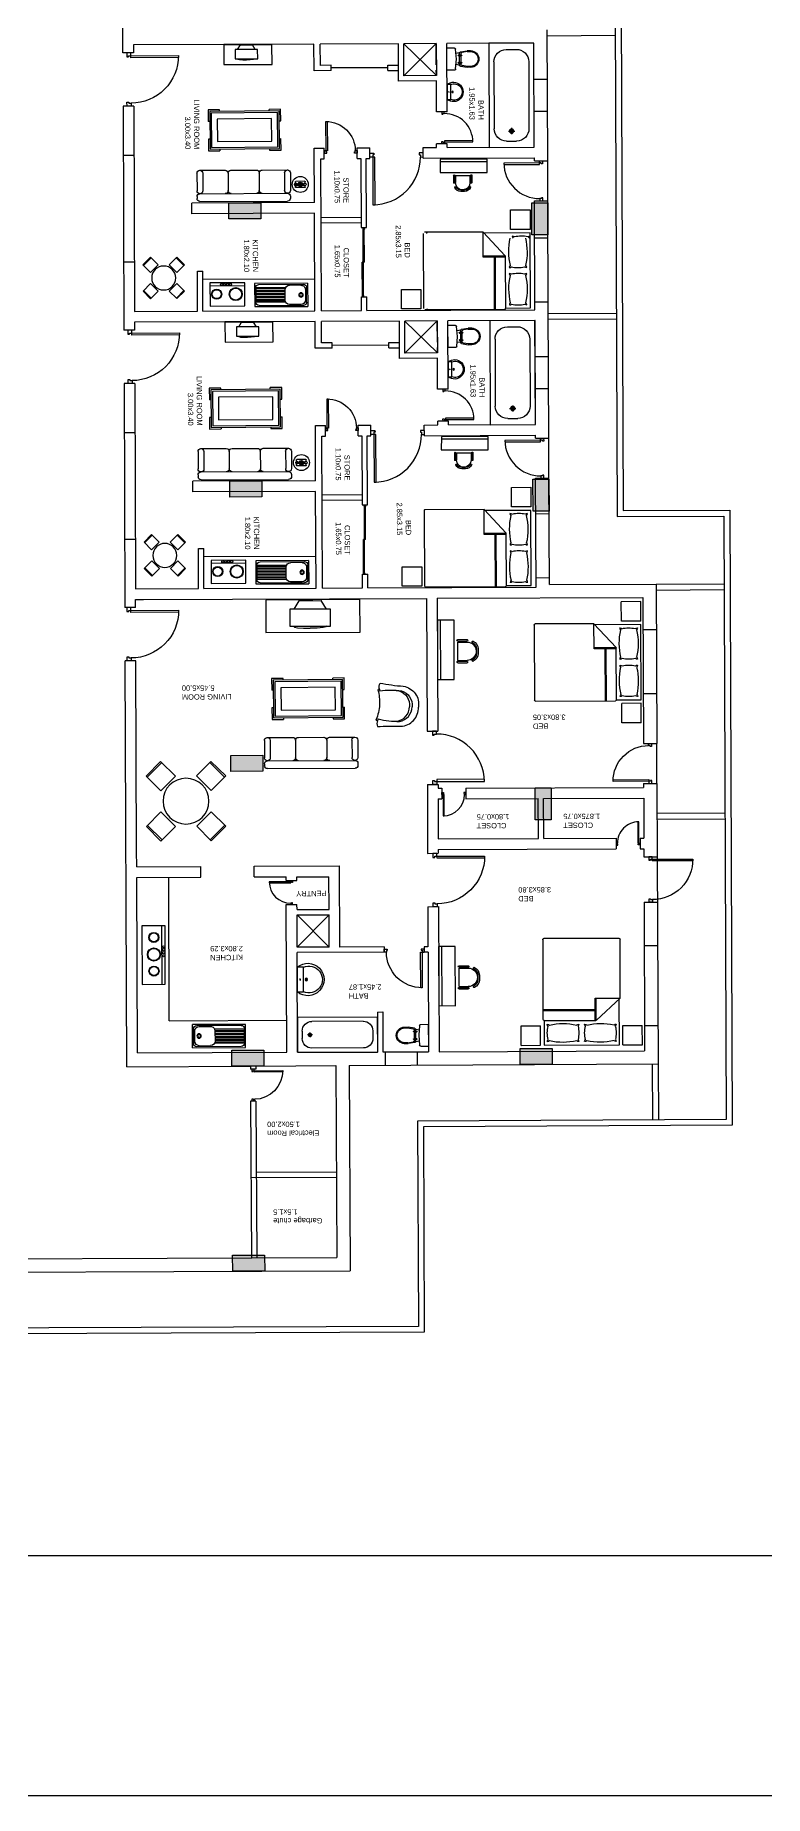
# Model space of a CAD drawing. Header units: inches. Extents: x -162 to 906, y 35 to 488.
# Drawn here: x 249.46 to 263.12, y 74.97 to 107.98 of the extents above; entities that cross this region are included whole.
import ezdxf

# ---------------------------------------------------------------- set-up
doc = ezdxf.new("R2010")
doc.units = ezdxf.units.IN
doc.header["$LTSCALE"] = 0.02
doc.header["$MEASUREMENT"] = 0
for name, color, linetype, true_color in [('balcony', 7, 'Continuous', 0x9875ff), ('Columns', 7, 'Continuous', 0x62cb7c), ('doors', 7, 'Continuous', 0xff8585), ('ducts lines', 7, 'Continuous', 0x05ff05), ('fixtures', 7, 'Continuous', 0xbdbdbd), ('furniture', 7, 'Continuous', 0xc2c2c2), ('text', 7, 'Continuous', 0xd1d1d1), ('walls', 7, 'Continuous', 0x614d9d)]:
    doc.layers.add(name, color=color, linetype=linetype, true_color=true_color)
doc.styles.get("Standard").update_dxf_attribs({"font": 'arial.ttf'})

# ---------------------------------------------------------------- blocks, each defined once
blk = doc.blocks.new('a')
at = {"layer": 'furniture'}
for p, q in [((72624.7, 1264.7), (72624.7, 1299.7)), ((72624.7, 1299.7), (72705.4, 1299.7)), ((72705.4, 1299.7), (72705.4, 1264.7)), ((72629.5, 1278.3), (72629.5, 1286)), ((72637.3, 1279.8), (72637.3, 1284.6)), ((72691, 1295.6), (72639.1, 1295.6)), ((72700.6, 1278.3), (72700.6, 1286)), ((72639.7, 1282.2), (72634.9, 1282.2)), ((72705.4, 1264.7), (72624.7, 1264.7)), ((72691, 1268.7), (72639.1, 1268.7))]:
    blk.add_line(p, q, dxfattribs=at)
for radius in [1.68, 0.96]:
    blk.add_circle((72637.3, 1282.2), radius, dxfattribs=at)
for centre, start, end in [((72639.1, 1286), 90, 180), ((72691, 1286), 0, 90), ((72639.1, 1278.3), 180, 270), ((72691, 1278.3), 270, 0)]:
    blk.add_arc(centre, 9.6, start, end, dxfattribs=at)
blk = doc.blocks.new('door')
at = {"layer": 'doors'}
for p, q in [((-0.076, 0), (-0.076, 0.033)), ((-0.076, 0.033), (-0.055, 0.033)), ((0, 0), (-0.076, 0)), ((-0.055, 0.033), (-0.055, 0.076)), ((-0.055, 0.076), (0, 0.076)), ((0, 0.076), (0, 0))]:
    blk.add_line(p, q, dxfattribs=at)
blk.add_lwpolyline([(-0.055, 0.977, 0.414214), (-0.955, 0.076), (-1.01, 0.076), (-1.01, 0), (-0.934, 0), (-0.934, 0.033), (-0.955, 0.033), (-0.955, 0.076)], format="xyb", dxfattribs=at)
blk.add_lwpolyline([(-0.055, 0.076), (-0.055, 0.977), (-0.094, 0.977), (-0.094, 0.076)], close=True, dxfattribs=at)
blk = doc.blocks.new('bed')
at = {"layer": 'furniture'}
for p, q in [((73189.1, -943.9), (73189.1, -960.7)), ((73189.1, -943.9), (73205.9, -943.9)), ((73205.9, -943.9), (73205.9, -960.7)), ((73209, -965.2), (73209, -943.9)), ((73209, -943.9), (73273.8, -943.9)), ((73273.8, -943.9), (73273.8, -983.5)), ((73276.9, -943.9), (73276.9, -960.7)), ((73276.9, -943.9), (73293.7, -943.9)), ((73293.7, -943.9), (73293.7, -960.7)), ((73189.1, -960.7), (73205.9, -960.7)), ((73208, -1035.1), (73208, -966.2)), ((73209, -965.2), (73253.5, -965.2)), ((73253, -965.2), (73253, -984.4)), ((73253.9, -965.2), (73253.9, -984.4)), ((73274.8, -984.4), (73254.2, -965.4)), ((73276.9, -960.7), (73293.7, -960.7)), ((73208, -973.8), (73253, -973.8)), ((73208, -974.8), (73253, -974.8)), ((73253, -984.4), (73274.8, -984.4)), ((73274.8, -984.4), (73274.8, -1035.1)), ((73273.8, -1036), (73209, -1036))]:
    blk.add_line(p, q, dxfattribs=at)
for centre, radius, start, end in [((73211.4, -950.3), 3.43, 51.6874, 84.8894), ((73215.1, -946.6), 3.43, 185.1106, 217.9545), ((73235.3, -954.5), 23.6, 165.964, 194.036), ((73225.3, -996.7), 50.4, 76.4863, 103.5137), ((73239.2, -950.3), 3.43, 95.1106, 128.3126), ((73235.5, -946.6), 3.43, 322.0455, 354.8894), ((73215.3, -954.5), 23.6, 345.964, 14.036), ((73243.6, -950.3), 3.43, 51.6874, 84.8894), ((73247.3, -946.6), 3.43, 185.1106, 217.9545), ((73267.5, -954.5), 23.6, 165.964, 194.036), ((73257.5, -996.7), 50.4, 76.4863, 103.5137), ((73271.4, -950.3), 3.43, 95.1106, 128.3126), ((73267.7, -946.6), 3.43, 322.0455, 354.8894), ((73247.5, -954.5), 23.6, 345.964, 14.036), ((73209, -966.2), 0.96, 90, 180), ((73215.1, -962.3), 3.43, 142.0455, 174.8894), ((73211.4, -958.6), 3.43, 275.1106, 308.3126), ((73225.3, -912.2), 50.4, 256.4863, 283.5137), ((73239.2, -958.6), 3.43, 231.6874, 264.8894), ((73235.5, -962.3), 3.43, 5.1106, 37.9545), ((73247.3, -962.3), 3.43, 142.0455, 174.8894), ((73243.6, -958.6), 3.43, 275.1106, 308.3126), ((73257.5, -912.2), 50.4, 256.4863, 283.5137), ((73253.5, -966.2), 0.96, 47.4586, 90), ((73271.4, -958.6), 3.43, 231.6874, 264.8894), ((73267.7, -962.3), 3.43, 5.1106, 37.9545), ((73209, -1035.1), 0.96, 180, 270), ((73273.8, -1035.1), 0.96, 270, 0)]:
    blk.add_arc(centre, radius, start, end, dxfattribs=at)
blk = doc.blocks.new('b')
at = {"layer": 'furniture'}
for p, q in [((72514.2, 1441.1), (72514.2, 1449.6)), ((72538.7, 1449.6), (72514.2, 1449.6)), ((72526.5, 1438.9), (72515.4, 1439.9)), ((72519.6, 1435.8), (72520.3, 1439.5)), ((72522, 1433.3), (72522, 1436.7)), ((72522.7, 1436.7), (72522.7, 1433.3)), ((72537.5, 1439.9), (72526.5, 1438.9)), ((72530.2, 1433.3), (72530.2, 1436.7)), ((72530.9, 1436.7), (72530.9, 1433.3)), ((72533.3, 1435.8), (72532.7, 1439.5)), ((72538.7, 1441.1), (72538.7, 1449.6)), ((72518.4, 1434.4), (72517.2, 1427)), ((72517.2, 1423.1), (72517.2, 1427)), ((72518.2, 1426.9), (72519.1, 1432.7)), ((72518.2, 1426.9), (72518.2, 1423.1)), ((72520.1, 1435.8), (72522, 1435.8)), ((72520.6, 1434.1), (72522, 1434.1)), ((72522.7, 1435.8), (72530.2, 1435.8)), ((72522.7, 1434.1), (72530.2, 1434.1)), ((72530.9, 1435.8), (72532.8, 1435.8)), ((72530.9, 1434.1), (72532.3, 1434.1)), ((72534.8, 1426.9), (72533.8, 1432.7)), ((72534.5, 1434.4), (72535.7, 1427)), ((72534.8, 1423.1), (72534.8, 1426.9)), ((72535.7, 1423.1), (72535.7, 1427))]:
    blk.add_line(p, q, dxfattribs=at)
for centre, radius, start, end in [((72515.4, 1441.1), 1.2, 180, 270), ((72522.3, 1436.7), 0.36, 0, 180), ((72530.6, 1436.7), 0.36, 0, 180), ((72537.5, 1441.1), 1.2, 270, 0), ((72526.5, 1423.1), 9.26, 180, 270), ((72526.5, 1423.1), 8.3, 180, 270), ((72520.1, 1434.1), 1.68, 90, 170.5377), ((72520.8, 1432.5), 1.68, 90, 170.5377), ((72522.3, 1433.3), 0.36, 180, 0), ((72526.5, 1423.1), 8.3, 270, 0), ((72526.5, 1423.1), 9.26, 270, 0), ((72530.6, 1433.3), 0.36, 180, 0), ((72532.1, 1432.5), 1.68, 9.4623, 90), ((72532.8, 1434.1), 1.68, 9.4623, 90)]:
    blk.add_arc(centre, radius, start, end, dxfattribs=at)
blk = doc.blocks.new('c')
at = {"layer": 'furniture'}
for p, q in [((72565.9, 77.7), (72565.9, 96.9)), ((72565.9, 96.9), (72570.7, 96.9)), ((72570.7, 96.9), (72570.7, 77.7)), ((72567.7, 87.3), (72568.7, 87.3)), ((72568.2, 87.3), (72568.2, 88)), ((72568.2, 87.3), (72568.2, 86.6)), ((72572, 87.3), (72573.9, 87.3)), ((72573, 87.3), (72573, 88.3)), ((72573, 87.3), (72573, 86.4)), ((72570.7, 77.7), (72565.9, 77.7))]:
    blk.add_line(p, q, dxfattribs=at)
blk.add_circle((72573, 87.3), 0.922, dxfattribs=at)
for centre, radius, start, end in [((72574.1, 87.3), 12.6, 229.7234, 130.2766), ((72574.9, 87.3), 10.5, 246.2873, 113.7127)]:
    blk.add_arc(centre, radius, start, end, dxfattribs=at)
blk = doc.blocks.new('so')
at = {"layer": 'furniture'}
for p, q in [((72787.4, -820.5), (72787.4, -818.1)), ((72791, -814.5), (72899, -814.5)), ((72791, -824.1), (72899, -824.1)), ((72902.6, -820.5), (72902.6, -818.1)), ((72787.4, -849.3), (72787.4, -827.7)), ((72794.6, -849.3), (72794.6, -827.7)), ((72825.8, -849.3), (72825.8, -827.7)), ((72864.2, -849.3), (72864.2, -827.7)), ((72895.4, -849.3), (72895.4, -827.7)), ((72902.6, -849.3), (72902.6, -827.7)), ((72791, -852.9), (72822.2, -852.9)), ((72829.4, -852.9), (72860.6, -852.9)), ((72867.8, -852.9), (72899, -852.9))]:
    blk.add_line(p, q, dxfattribs=at)
for centre, start, end in [((72791, -818.1), 90, 180), ((72791, -820.5), 180, 270), ((72791, -827.7), 90, 180), ((72791, -827.7), 0, 90), ((72822.2, -827.7), 0, 90), ((72829.4, -827.7), 90, 180), ((72860.6, -827.7), 0, 90), ((72867.8, -827.7), 90, 180), ((72899, -827.7), 90, 180), ((72899, -818.1), 360, 90), ((72899, -820.5), 270, 0), ((72899, -827.7), 0, 90), ((72791, -849.3), 180, 270), ((72791, -849.3), 270, 0), ((72822.2, -849.3), 270, 0), ((72829.4, -849.3), 180, 270), ((72860.6, -849.3), 270, 0), ((72867.8, -849.3), 180, 270), ((72899, -849.3), 180, 270), ((72899, -849.3), 270, 0)]:
    blk.add_arc(centre, 3.6, start, end, dxfattribs=at)
blk = doc.blocks.new('tv')
at = {"layer": 'furniture'}
for p, q in [((73489.6, -574.3), (73489.6, -545.5)), ((73489.6, -545.5), (73501.6, -545.5)), ((73501.6, -545.5), (73501.6, -574.3)), ((73501.6, -548.5), (73507.6, -552.1)), ((73507.6, -567.7), (73507.6, -552.1)), ((73501.6, -571.3), (73507.6, -567.7)), ((73501.6, -574.3), (73489.6, -574.3))]:
    blk.add_line(p, q, dxfattribs=at)
for points in [[(73489.6, -548.3), (73489, -548.8), (73488.5, -550.8), (73488.1, -555.1), (73488.1, -559.9)], [(73489.6, -571.5), (73489, -571.1), (73488.5, -569), (73488.1, -564.7), (73488.1, -559.9)]]:
    blk.add_lwpolyline(points, dxfattribs=at)
blk = doc.blocks.new('ta')
at = {"layer": 'furniture'}
for p, q in [((72610.6, -807), (72608.7, -807)), ((72622.7, -795), (72622.7, -793.1)), ((72682.7, -795.4), (72682.7, -793.5)), ((72694.6, -807.4), (72696.5, -807.5)), ((72610.5, -828.6), (72608.6, -828.6)), ((72694.5, -829), (72696.4, -829.1)), ((72622.4, -840.6), (72622.4, -842.6)), ((72682.4, -841), (72682.4, -842.9))]:
    blk.add_line(p, q, dxfattribs=at)
for points in [[(72608.7, -807), (72608.8, -793), (72622.7, -793.1)], [(72682.7, -793.5), (72696.6, -793.5), (72696.5, -807.5)], [(72622.4, -842.6), (72608.5, -842.5), (72608.6, -828.6)], [(72696.4, -829.1), (72696.3, -843)], [(72696.3, -843), (72682.4, -842.9)]]:
    blk.add_lwpolyline(points, dxfattribs=at)
for points in [[(72694.4, -841), (72610.4, -840.6), (72610.7, -795), (72694.7, -795.4)], [(72692.5, -839.1), (72612.3, -838.7), (72612.6, -796.9), (72692.7, -797.4)], [(72685.3, -831.9), (72619.6, -831.5), (72619.7, -804.1), (72685.5, -804.5)]]:
    blk.add_lwpolyline(points, close=True, dxfattribs=at)
blk = doc.blocks.new('di')
at = {"layer": 'furniture'}
for p, q in [((72941.6, -594.4), (72926.4, -609.7)), ((72942.8, -595.6), (72927.5, -610.8)), ((72956.9, -609.7), (72941.6, -594.4)), ((72994.2, -594.4), (72979, -609.7)), ((73008.3, -610.8), (72993, -595.6)), ((73009.5, -609.7), (72994.2, -594.4)), ((72926.4, -609.7), (72941.6, -624.9)), ((72941.6, -624.9), (72956.9, -609.7)), ((72979, -609.7), (72994.2, -624.9)), ((72994.2, -624.9), (73009.5, -609.7)), ((72926.4, -662.3), (72941.6, -647)), ((72941.6, -677.5), (72926.4, -662.3)), ((72942.8, -676.4), (72927.5, -661.1)), ((72941.6, -647), (72956.9, -662.3)), ((72956.9, -662.3), (72941.6, -677.5)), ((72979, -662.3), (72994.2, -647)), ((72994.2, -677.5), (72979, -662.3)), ((73008.3, -661.1), (72993, -676.4)), ((72994.2, -647), (73009.5, -662.3)), ((73009.5, -662.3), (72994.2, -677.5))]:
    blk.add_line(p, q, dxfattribs=at)
blk.add_circle((72967.9, -636), 24, dxfattribs=at)
blk = doc.blocks.new('sofa')
at = {"layer": 'furniture'}
for points in [[(73140.9, -786.1, -0.030207), (73114.4, -789.8, 0.416505), (73097.3, -813.8, -1.345408)], [(73141.2, -795, 0.067389), (73116.5, -795.1, 0.359041), (73104.5, -813.4, 1.94257)], [(73122.7, -794.5, 0.008858), (73119.4, -794.9, 0.359041), (73107.4, -813.2, 1.94257)], [(73141.7, -793, 0.174886), (73140.9, -786.1, 0.474926)], [(73144.1, -835.8, 0.030207), (73117.4, -835.5, -0.416505), (73097.3, -813.8, 1.345408)], [(73143.3, -826.9, -0.067389), (73118.8, -830, -0.359041), (73104.5, -813.4, -1.94257)], [(73126.9, -829.7, -0.014341), (73121.7, -829.8, -0.359041), (73107.4, -813.2, -1.94257)], [(73144, -828.9, -0.174886), (73144.1, -835.8, -0.474926)]]:
    blk.add_lwpolyline(points, format="xyb", dxfattribs=at)
for centre, radius, start, end in [((73200.9, -807.2), 60.9, 166.4727, 168.475), ((73202.5, -808.5), 61, 166.116, 182.3353), ((73141.9, -794), 1.44, 3.672, 93.672), ((73202.3, -805.7), 61, 185.0086, 201.228), ((73200.9, -807.2), 60.9, 198.8689, 200.8712), ((73144, -827.8), 1.44, 273.672, 3.672)]:
    blk.add_arc(centre, radius, start, end, dxfattribs=at)
blk = doc.blocks.new('s')
at = {"layer": 'furniture'}
for p, q in [((72513.5, 69.1), (72513.5, 43.9)), ((72513.5, 69.1), (72571.1, 69.1)), ((72514.6, 48.6), (72514.6, 64.4)), ((72515.9, 62.1), (72515.9, 50.9)), ((72566.4, 68), (72518.2, 68)), ((72520.7, 66.9), (72533.2, 66.9)), ((72570, 64.5), (72538, 64.5)), ((72538, 62.9), (72570, 62.9)), ((72538, 50.9), (72538, 62.1)), ((72570, 61.3), (72538, 61.3)), ((72538, 59.7), (72570, 59.7)), ((72570, 58.1), (72538, 58.1)), ((72570, 64.4), (72570, 48.6)), ((72571.1, 69.1), (72571.1, 43.9)), ((72571.1, 43.9), (72513.5, 43.9)), ((72566.4, 45), (72518.2, 45)), ((72520.7, 46.1), (72533.2, 46.1)), ((72538, 56.5), (72570, 56.5)), ((72570, 54.9), (72538, 54.9)), ((72538, 53.3), (72570, 53.3)), ((72570, 51.7), (72538, 51.7)), ((72538, 50.1), (72570, 50.1)), ((72538, 48.5), (72570, 48.5)), ((72571.1, 43.9), (72571.1, 43.9))]:
    blk.add_line(p, q, dxfattribs=at)
for radius in [2.4, 1.68]:
    blk.add_circle((72520.7, 56.4), radius, dxfattribs=at)
for centre, radius, start, end in [((72518.2, 64.4), 3.6, 90, 180), ((72520.7, 62.1), 4.8, 90, 180), ((72533.2, 62.1), 4.8, 0, 90), ((72566.4, 64.4), 3.6, 0, 90), ((72518.2, 48.6), 3.6, 180, 270), ((72520.7, 50.9), 4.8, 180, 270), ((72533.2, 50.9), 4.8, 270, 0), ((72566.4, 48.6), 3.6, 270, 0)]:
    blk.add_arc(centre, radius, start, end, dxfattribs=at)
blk = doc.blocks.new('ch')
at = {"layer": 'furniture'}
for p, q in [((73121.1, -280.6), (73121.1, -291.4)), ((73122.9, -280.6), (73122.9, -291.4)), ((73124, -280.6), (73124, -291.4)), ((73145.6, -280.6), (73124, -280.6)), ((73145.6, -280.6), (73145.6, -291.4)), ((73146.6, -280.6), (73146.6, -291.4)), ((73148.4, -280.6), (73148.4, -291.4)), ((73132.2, -302.6), (73137.6, -302.6)), ((73132.2, -304.4), (73137.6, -304.4))]:
    blk.add_line(p, q, dxfattribs=at)
for centre, radius, start, end in [((73122, -280.6), 0.9, 0.0037, 179.9963), ((73147.5, -280.6), 0.9, 0, 180), ((73122, -291.4), 0.9, 179.9963, 0.0037), ((73123.9, -298.3), 0.92, 13.7535, 218.4707), ((73132.2, -294.3), 10.1, 205.9734, 270), ((73134.8, -291.4), 10.8, 180, 0), ((73132.2, -294.3), 8.28, 205.1301, 269.9997), ((73137.6, -294.3), 8.28, 269.9961, 334.8734), ((73137.6, -294.3), 10.1, 270, 334.0596), ((73145.9, -298.3), 0.9, 330.3365, 155.6449), ((73147.5, -291.4), 0.9, 180, 0)]:
    blk.add_arc(centre, radius, start, end, dxfattribs=at)
blk = doc.blocks.new('TEL', base_point=(38673, 30972))
at = {"layer": 'furniture', "linetype": 'Continuous'}
for p, q in [((38603, 31072), (38603, 30872)), ((38613, 31082), (38644, 31082)), ((38659, 30854), (38659, 31066)), ((38687, 30854), (38687, 31066)), ((38702, 31082), (38733, 31082)), ((38743, 31072), (38743, 30872)), ((38613, 30862), (38644, 30862)), ((38659, 30854), (38687, 30854)), ((38668, 30836), (38668, 30854)), ((38678, 30836), (38668, 30836)), ((38678, 30854), (38678, 30836)), ((38702, 30862), (38733, 30862))]:
    blk.add_line(p, q, dxfattribs=at)
for centre in [(38637, 30962), (38638, 30982), (38648, 31000), (38648, 30944), (38698, 31000), (38708, 30978)]:
    blk.add_circle(centre, 6.63, dxfattribs=at)
for centre, radius, start, end in [((38613, 31072), 10, 90, 180), ((38673, 30972), 49.3, 109.6169, 250.3831), ((38673, 31071), 30.8, 296.6613, 243.3387), ((38673, 30972), 26.2, 129.3072, 230.6928), ((38673, 30972), 49.3, 289.6169, 70.3831), ((38673, 30972), 26.2, 309.3072, 50.6928), ((38733, 31072), 10, 0, 90), ((38613, 30872), 10, 180, 270), ((38673, 30873), 30.8, 116.6613, 260.6481), ((38673, 30873), 30.8, 279.3519, 63.3387), ((38733, 30872), 10, 270, 0)]:
    blk.add_arc(centre, radius, start, end, dxfattribs=at)
blk = doc.blocks.new('dr')
at = {"layer": 'doors'}
for p, q in [((-0.295, 0.342), (-0.319, 0.318)), ((-0.319, 0.318), (-0.295, 0.294)), ((-0.278, 0.325), (-0.295, 0.342)), ((-0.295, 0.294), (-0.284, 0.304)), ((-0.291, 0.311), (-0.278, 0.325)), ((-0.284, 0.304), (-0.291, 0.311)), ((-0.024, 0.024), (-0.014, 0.034)), ((0, 0), (-0.024, 0.024)), ((-0.014, 0.034), (-0.007, 0.027)), ((-0.007, 0.027), (0.007, 0.041)), ((0.024, 0.024), (0, 0)), ((0.007, 0.041), (0.024, 0.024))]:
    blk.add_line(p, q, dxfattribs=at)
blk.add_lwpolyline([(0.007, 0.041), (0.29, 0.326), (0.278, 0.338), (-0.006, 0.054)], close=True, dxfattribs=at)
blk.add_arc((0.007, 0.041), 0.401, 45.1117, 135.1117, dxfattribs=at)
blk = doc.blocks.new('columns')
at = {"layer": 'Columns'}
h = blk.add_hatch(color=256, dxfattribs=at)
h.dxf.hatch_style = 1
h.paths.add_polyline_path([(0, 0), (0.3, 0), (0.3, 0.6), (0, 0.6)])
for p, q in [((0, 0.6), (0.3, 0.6)), ((0, 0), (0, 0.6)), ((0.3, 0.6), (0.3, 0)), ((0.3, 0), (0, 0))]:
    blk.add_line(p, q, dxfattribs=at)

msp = doc.modelspace()

# ---------------------------------------------------------------- linework, layer by layer
msp.add_lwpolyline([(193.717, 147.864), (278.454, 147.864), (278.454, 79.471), (193.717, 79.471)], close=True)
at = {"layer": 'balcony'}
for p, q in [((259.049, 107.969), (260.323, 107.976)), ((259.069, 102.762), (260.344, 102.769)), ((259.07, 102.652), (260.344, 102.659)), ((261.088, 97.687), (262.364, 97.694)), ((261.089, 97.577), (262.364, 97.584)), ((261.106, 93.392), (262.38, 93.399)), ((261.106, 93.282), (262.381, 93.289)), ((262.49, 93.4), (262.491, 93.4)), ((262.491, 93.29), (262.491, 93.29)), ((261.014, 88.693), (261.02, 87.645)), ((261.124, 88.693), (261.13, 87.645))]:
    msp.add_line(p, q, dxfattribs=at)
for points in [[(219.923, 139.551), (240.155, 139.459), (240.121, 131.761), (243.475, 131.745), (252.678, 122.579), (252.691, 119.269), (260.389, 119.299), (260.468, 99.066), (262.468, 99.074), (262.513, 87.543), (256.731, 87.511), (256.746, 83.662), (240.939, 83.6), (240.931, 87.468), (238.014, 87.463), (237.991, 99.003), (239.991, 99.006), (239.956, 117.09), (237.957, 119.082), (219.858, 119.094)], [(258.149, 119.18), (260.28, 119.188), (260.359, 98.956), (262.359, 98.964), (262.403, 87.652), (256.62, 87.621), (256.635, 83.772), (241.048, 83.711), (241.041, 87.579), (238.124, 87.573), (238.101, 98.893), (240.101, 98.897), (240.066, 117.099)]]:
    msp.add_lwpolyline(points, dxfattribs=at)
at = {"layer": 'doors'}
for p, q in [((255.608, 103.072), (255.603, 104.372)), ((255.626, 103.722), (255.623, 104.372)), ((255.588, 103.072), (255.586, 103.722)), ((255.626, 103.722), (255.586, 103.722)), ((255.629, 97.872), (255.624, 99.172)), ((255.646, 98.522), (255.644, 99.172)), ((255.609, 97.872), (255.606, 98.522)), ((255.646, 98.522), (255.606, 98.522)), ((257.074, 93.778), (257.108, 93.778)), ((257.074, 93.744), (257.074, 93.778)), ((257.099, 93.744), (257.074, 93.744)), ((257.108, 93.764), (257.099, 93.764)), ((257.099, 93.764), (257.099, 93.744)), ((257.108, 93.778), (257.108, 93.764)), ((257.524, 93.78), (257.49, 93.78)), ((257.49, 93.78), (257.49, 93.765)), ((257.49, 93.765), (257.5, 93.765)), ((257.5, 93.765), (257.5, 93.746)), ((257.5, 93.746), (257.524, 93.746)), ((257.524, 93.746), (257.524, 93.78)), ((260.362, 92.829), (260.338, 92.829)), ((260.338, 92.829), (260.338, 92.795)), ((260.338, 92.795), (260.372, 92.795)), ((260.362, 92.81), (260.362, 92.829)), ((260.372, 92.81), (260.362, 92.81)), ((260.372, 92.795), (260.372, 92.81)), ((260.754, 92.797), (260.754, 92.811)), ((260.754, 92.811), (260.764, 92.811)), ((260.788, 92.797), (260.754, 92.797)), ((260.764, 92.811), (260.764, 92.831)), ((260.764, 92.831), (260.788, 92.831)), ((260.788, 92.831), (260.788, 92.797)), ((254.244, 92.106), (254.244, 92.13)), ((254.244, 92.13), (254.278, 92.13)), ((254.263, 92.106), (254.244, 92.106)), ((254.263, 92.096), (254.263, 92.106)), ((254.278, 92.096), (254.263, 92.096)), ((254.278, 92.13), (254.278, 92.096)), ((254.265, 91.705), (254.245, 91.704)), ((254.245, 91.704), (254.245, 91.68)), ((254.245, 91.68), (254.279, 91.68)), ((254.279, 91.714), (254.265, 91.714)), ((254.265, 91.714), (254.265, 91.705)), ((254.279, 91.68), (254.279, 91.714))]:
    msp.add_line(p, q, dxfattribs=at)
for points in [[(257.099, 93.744), (257.1, 93.343), (257.118, 93.343), (257.116, 93.744)], [(260.764, 92.831), (260.762, 93.232), (260.745, 93.232), (260.746, 92.831)], [(254.244, 92.106), (253.842, 92.104), (253.842, 92.087), (254.244, 92.088)]]:
    msp.add_lwpolyline(points, close=True, dxfattribs=at)
for centre, radius, start, end in [((255.607, 104.35), 0.0112, 110.5907, 249.856), ((255.62, 104.35), 0.0109, 286.0386, 74.408), ((255.592, 103.089), 0.0112, 110.5907, 249.856), ((255.605, 103.089), 0.0109, 286.0386, 74.408), ((255.628, 99.15), 0.0112, 110.5907, 249.856), ((255.641, 99.15), 0.0109, 286.0386, 74.408), ((255.612, 97.889), 0.0112, 110.5907, 249.856), ((255.626, 97.889), 0.0109, 286.0386, 74.408), ((257.099, 93.744), 0.401, 270.2233, 0.2233), ((260.764, 92.831), 0.401, 90.2233, 180.2233), ((254.244, 92.106), 0.401, 180.2233, 270.2233)]:
    msp.add_arc(centre, radius, start, end, dxfattribs=at)
at = {"layer": 'ducts lines'}
for p, q in [((256.972, 107.221), (256.362, 107.819)), ((256.969, 107.821), (256.365, 107.219)), ((256.992, 102.021), (256.383, 102.619)), ((256.99, 102.621), (256.385, 102.019)), ((254.965, 90.883), (254.363, 91.488)), ((254.365, 90.881), (254.963, 91.49))]:
    msp.add_line(p, q, dxfattribs=at)
at = {"layer": 'fixtures'}
for p, q in [((257.925, 105.605), (257.046, 105.602)), ((253.383, 103.279), (252.732, 103.276)), ((257.945, 100.405), (257.067, 100.402)), ((253.403, 98.079), (252.752, 98.077)), ((257.045, 97.011), (257.049, 95.898)), ((251.839, 90.184), (251.834, 91.283))]:
    msp.add_line(p, q, dxfattribs=at)
for points in [[(253.895, 107.429), (253.893, 107.8), (252.993, 107.796), (252.994, 107.426)], [(257.924, 105.406), (257.925, 105.652), (257.046, 105.648), (257.045, 105.402)], [(253.384, 102.904), (253.383, 103.335), (252.732, 103.333), (252.734, 102.901)], [(253.915, 102.229), (253.913, 102.6), (253.013, 102.596), (253.015, 102.226)], [(257.944, 100.206), (257.945, 100.452), (257.066, 100.448), (257.065, 100.202)], [(253.404, 97.704), (253.403, 98.135), (252.752, 98.133), (252.754, 97.701)], [(255.545, 96.785), (255.542, 97.396), (253.778, 97.389), (253.781, 96.778)], [(257.303, 97.01), (256.992, 97.011), (256.996, 95.898), (257.307, 95.897)], [(251.463, 90.183), (251.895, 90.185), (251.891, 91.283), (251.459, 91.281)]]:
    msp.add_lwpolyline(points, close=True, dxfattribs=at)
for centre, radius in [((254.424, 105.18), 0.15), ((252.952, 103.306), 0.0201), ((253.003, 103.306), 0.0201), ((253.06, 103.307), 0.0201), ((253.117, 103.307), 0.0201), ((252.858, 103.123), 0.0943), ((252.858, 103.123), 0.0843), ((253.215, 103.124), 0.122), ((253.215, 103.124), 0.112), ((254.445, 99.965), 0.15), ((252.972, 98.106), 0.0201), ((253.024, 98.106), 0.0201), ((253.081, 98.107), 0.0201), ((253.235, 97.924), 0.122), ((253.138, 98.107), 0.0201), ((253.235, 97.924), 0.112), ((252.878, 97.923), 0.0943), ((252.878, 97.923), 0.0843), ((251.681, 91.064), 0.0943), ((251.681, 91.064), 0.0843), ((251.682, 90.744), 0.122), ((251.682, 90.744), 0.112), ((251.865, 90.886), 0.0201), ((251.865, 90.834), 0.0201), ((251.865, 90.777), 0.0201), ((251.684, 90.434), 0.0943), ((251.684, 90.434), 0.0843), ((251.865, 90.72), 0.0201)]:
    msp.add_circle(centre, radius, dxfattribs=at)
at = {"layer": 'furniture'}
for p, q in [((256.728, 104.262), (256.734, 102.856)), ((257.85, 104.288), (256.749, 104.283)), ((257.851, 103.815), (257.85, 104.288)), ((257.85, 104.288), (258.261, 103.842)), ((258.728, 104.27), (257.869, 104.267)), ((258.734, 102.864), (258.728, 104.27)), ((258.267, 103.836), (257.851, 103.835)), ((258.267, 103.816), (257.851, 103.815)), ((258.063, 102.841), (258.059, 103.815)), ((258.083, 102.841), (258.08, 103.816)), ((258.271, 102.862), (258.267, 103.828)), ((256.755, 102.836), (258.25, 102.842)), ((258.271, 102.862), (258.734, 102.864)), ((256.744, 99.063), (256.749, 97.657)), ((257.865, 99.088), (256.764, 99.083)), ((257.867, 98.615), (257.865, 99.088)), ((257.865, 99.088), (258.277, 98.642)), ((258.744, 99.07), (257.884, 99.067)), ((258.749, 97.664), (258.744, 99.07)), ((258.282, 98.636), (257.867, 98.635)), ((258.282, 98.616), (257.867, 98.615)), ((258.078, 97.641), (258.074, 98.615)), ((258.099, 97.641), (258.095, 98.616)), ((258.286, 97.663), (258.282, 98.628)), ((256.77, 97.636), (258.265, 97.642)), ((258.286, 97.663), (258.749, 97.664)), ((257.069, 90.897), (257.073, 89.784))]:
    msp.add_line(p, q, dxfattribs=at)
for points in [[(258.363, 104.337), (258.362, 104.701), (258.727, 104.703), (258.728, 104.338)], [(256.32, 102.846), (256.318, 103.211), (256.683, 103.212), (256.684, 102.847)], [(258.379, 99.137), (258.377, 99.501), (258.742, 99.503), (258.743, 99.138)], [(256.335, 97.646), (256.334, 98.011), (256.698, 98.012), (256.7, 97.647)], [(257.327, 90.896), (257.015, 90.897), (257.02, 89.785), (257.331, 89.783)]]:
    msp.add_lwpolyline(points, close=True, dxfattribs=at)
for centre, radius, start, end in [((256.809, 104.263), 0.0208, 90.2233, 180.2233), ((259.416, 103.92), 1.094, 166.7096, 193.737), ((258.469, 104.218), 0.0744, 185.334, 218.536), ((258.389, 104.137), 0.0744, 52.2688, 85.1127), ((258.561, 103.699), 0.512, 76.1874, 104.2593), ((257.584, 103.913), 1.094, 346.7096, 13.737), ((258.729, 104.138), 0.0744, 95.334, 128.1779), ((258.648, 104.218), 0.0744, 321.9107, 355.1127), ((258.246, 103.828), 0.0208, 0.2233, 42.7647), ((258.412, 103.614), 0.0744, 141.9107, 175.1127), ((258.331, 103.694), 0.0744, 275.334, 308.1779), ((258.499, 104.134), 0.512, 256.1874, 284.2593), ((258.671, 103.696), 0.0744, 232.2688, 265.1127), ((258.59, 103.615), 0.0744, 5.334, 38.536), ((259.419, 103.22), 1.094, 166.7096, 193.737), ((258.412, 103.518), 0.0744, 185.334, 218.536), ((258.332, 103.437), 0.0744, 52.2688, 85.1127), ((258.503, 102.999), 0.512, 76.1874, 104.2593), ((258.672, 103.438), 0.0744, 95.334, 128.1779), ((258.591, 103.519), 0.0744, 321.9107, 355.1127), ((257.586, 103.213), 1.094, 346.7096, 13.737), ((256.815, 102.857), 0.0208, 180.2233, 270.2233), ((258.25, 102.862), 0.0208, 270.2233, 0.2233), ((258.414, 102.914), 0.0744, 141.9107, 175.1127), ((258.333, 102.995), 0.0744, 275.334, 308.1779), ((258.502, 103.434), 0.512, 256.1874, 284.2593), ((258.673, 102.996), 0.0744, 232.2688, 265.1127), ((258.593, 102.915), 0.0744, 5.334, 38.536), ((256.765, 99.063), 0.0208, 90.2233, 180.2233), ((259.432, 98.72), 1.094, 166.7096, 193.737), ((258.425, 99.018), 0.0744, 185.334, 218.536), ((258.344, 98.937), 0.0744, 52.2688, 85.1127), ((258.516, 98.499), 0.512, 76.1874, 104.2593), ((258.684, 98.938), 0.0744, 95.334, 128.1779), ((258.603, 99.018), 0.0744, 321.9107, 355.1127), ((257.599, 98.713), 1.094, 346.7096, 13.737), ((258.262, 98.628), 0.0208, 0.2233, 42.7647), ((258.427, 98.414), 0.0744, 141.9107, 175.1127), ((258.346, 98.495), 0.0744, 275.334, 308.1779), ((258.514, 98.934), 0.512, 256.1874, 284.2593), ((258.686, 98.496), 0.0744, 232.2688, 265.1127), ((258.606, 98.415), 0.0744, 5.334, 38.536), ((259.434, 98.02), 1.094, 166.7096, 193.737), ((258.427, 98.318), 0.0744, 185.334, 218.536), ((258.347, 98.237), 0.0744, 52.2688, 85.1127), ((258.519, 97.799), 0.512, 76.1874, 104.2593), ((258.687, 98.238), 0.0744, 95.334, 128.1779), ((258.606, 98.319), 0.0744, 321.9107, 355.1127), ((257.602, 98.013), 1.094, 346.7096, 13.737), ((258.43, 97.714), 0.0744, 141.9107, 175.1127), ((258.349, 97.795), 0.0744, 275.334, 308.1779), ((258.517, 98.234), 0.512, 256.1874, 284.2593), ((258.689, 97.796), 0.0744, 232.2688, 265.1127), ((258.608, 97.715), 0.0744, 5.334, 38.536), ((256.77, 97.657), 0.0208, 180.2233, 270.2233), ((258.265, 97.662), 0.0208, 270.2233, 0.2233)]:
    msp.add_arc(centre, radius, start, end, dxfattribs=at)
at = {"layer": 'walls'}
for p, q in [((251.1, 107.648), (251.093, 109.557)), ((259.058, 105.625), (259.048, 108.079)), ((251.3, 107.649), (251.1, 107.648)), ((254.679, 107.812), (251.299, 107.799)), ((251.299, 107.799), (251.3, 107.649)), ((254.681, 107.312), (254.679, 107.812)), ((256.262, 107.818), (254.799, 107.812)), ((254.801, 107.412), (254.799, 107.812)), ((256.265, 107.118), (256.262, 107.818)), ((256.969, 107.821), (256.362, 107.819)), ((256.969, 107.821), (256.362, 107.819)), ((256.365, 107.219), (256.362, 107.819)), ((256.971, 107.421), (256.969, 107.821)), ((256.969, 107.821), (256.972, 107.221)), ((258.799, 107.828), (257.169, 107.822)), ((257.174, 106.542), (257.169, 107.822)), ((258.807, 105.878), (258.799, 107.828)), ((255.001, 107.313), (254.681, 107.312)), ((255.001, 107.413), (254.801, 107.412)), ((255.001, 107.313), (255.001, 107.413)), ((256.064, 107.367), (255.001, 107.363)), ((256.064, 107.417), (256.264, 107.418)), ((256.064, 107.317), (256.064, 107.417)), ((256.064, 107.317), (256.264, 107.318)), ((256.972, 107.221), (256.971, 107.321)), ((256.972, 107.121), (256.265, 107.118)), ((256.972, 107.221), (256.365, 107.219)), ((256.974, 106.541), (256.972, 107.121)), ((258.802, 107.153), (259.052, 107.154)), ((251.304, 106.649), (251.104, 106.648)), ((251.104, 106.648), (251.12, 102.448)), ((251.304, 106.649), (251.319, 102.799)), ((257.174, 106.542), (256.974, 106.541)), ((258.804, 106.553), (259.054, 106.554)), ((251.308, 105.724), (251.108, 105.723)), ((254.687, 105.862), (254.873, 105.863)), ((254.691, 104.841), (254.687, 105.862)), ((254.808, 105.662), (254.874, 105.663)), ((254.819, 102.812), (254.808, 105.662)), ((254.874, 105.663), (254.873, 105.863)), ((255.487, 105.865), (255.727, 105.866)), ((255.488, 105.665), (255.487, 105.865)), ((255.488, 105.665), (255.558, 105.665)), ((255.558, 105.665), (255.563, 104.371)), ((255.663, 104.372), (255.658, 105.666)), ((255.658, 105.666), (255.728, 105.666)), ((255.728, 105.666), (255.727, 105.866)), ((256.727, 105.87), (256.977, 105.871)), ((256.728, 105.67), (256.727, 105.87)), ((256.728, 105.67), (258.808, 105.678)), ((257.177, 105.942), (256.977, 105.941)), ((256.977, 105.871), (256.977, 105.941)), ((257.177, 105.872), (257.177, 105.942)), ((257.177, 105.872), (258.807, 105.878)), ((258.808, 105.624), (258.808, 105.678)), ((258.808, 105.624), (259.058, 105.625)), ((259.061, 104.837), (259.058, 105.625)), ((254.691, 104.841), (252.391, 104.832)), ((252.392, 104.632), (252.391, 104.832)), ((254.692, 104.641), (252.392, 104.632)), ((254.699, 102.812), (254.692, 104.641)), ((258.811, 104.874), (259.061, 104.875)), ((258.819, 102.828), (258.811, 104.874)), ((259.069, 102.879), (259.061, 104.875)), ((254.812, 104.562), (255.562, 104.565)), ((254.812, 104.462), (255.562, 104.465)), ((255.563, 104.371), (255.663, 104.372)), ((258.813, 104.178), (259.063, 104.179)), ((251.315, 103.724), (251.115, 103.723)), ((252.496, 103.553), (252.596, 103.554)), ((252.499, 102.803), (252.496, 103.553)), ((252.599, 102.804), (252.596, 103.554)), ((252.597, 103.404), (254.697, 103.412)), ((255.568, 103.071), (255.668, 103.072)), ((255.569, 102.815), (255.568, 103.071)), ((255.669, 102.816), (255.668, 103.072)), ((258.818, 102.978), (259.068, 102.979)), ((251.319, 102.799), (252.499, 102.803)), ((252.599, 102.804), (254.699, 102.812)), ((254.819, 102.812), (255.569, 102.815)), ((255.669, 102.816), (258.819, 102.828)), ((259.078, 100.426), (259.069, 102.879)), ((251.32, 102.449), (251.12, 102.448)), ((254.7, 102.612), (251.32, 102.599)), ((251.32, 102.599), (251.32, 102.449)), ((254.702, 102.112), (254.7, 102.612)), ((256.283, 102.618), (254.82, 102.612)), ((254.821, 102.212), (254.82, 102.612)), ((256.285, 101.918), (256.283, 102.618)), ((256.99, 102.621), (256.383, 102.619)), ((256.99, 102.621), (256.383, 102.619)), ((256.385, 102.019), (256.383, 102.619)), ((256.991, 102.221), (256.99, 102.621)), ((256.99, 102.621), (256.992, 102.021)), ((258.82, 102.628), (257.19, 102.622)), ((257.195, 101.342), (257.19, 102.622)), ((258.827, 100.678), (258.82, 102.628)), ((255.022, 102.113), (254.702, 102.112)), ((255.021, 102.213), (254.821, 102.212)), ((255.022, 102.113), (255.021, 102.213)), ((256.084, 102.167), (255.021, 102.163)), ((256.084, 102.217), (256.284, 102.218)), ((256.085, 102.117), (256.084, 102.217)), ((256.085, 102.117), (256.285, 102.118)), ((256.992, 102.021), (256.385, 102.019)), ((256.992, 102.021), (256.992, 102.121)), ((256.992, 101.921), (256.285, 101.918)), ((256.995, 101.341), (256.992, 101.921)), ((258.822, 101.953), (259.072, 101.954)), ((251.324, 101.449), (251.124, 101.448)), ((251.124, 101.448), (251.141, 97.248)), ((251.324, 101.449), (251.339, 97.599)), ((257.195, 101.342), (256.995, 101.341)), ((258.825, 101.353), (259.075, 101.354)), ((255.507, 100.665), (255.747, 100.666)), ((255.748, 100.466), (255.747, 100.666)), ((256.747, 100.67), (256.997, 100.671)), ((256.748, 100.47), (256.747, 100.67)), ((257.197, 100.742), (256.997, 100.741)), ((256.997, 100.671), (256.997, 100.741)), ((257.197, 100.672), (257.197, 100.742)), ((257.197, 100.672), (258.827, 100.678)), ((251.328, 100.524), (251.128, 100.523)), ((254.707, 100.662), (254.894, 100.663)), ((254.711, 99.626), (254.707, 100.662)), ((254.828, 100.462), (254.894, 100.463)), ((254.839, 97.613), (254.828, 100.462)), ((254.894, 100.463), (254.894, 100.663)), ((255.508, 100.465), (255.507, 100.665)), ((255.508, 100.465), (255.578, 100.465)), ((255.578, 100.465), (255.583, 99.172)), ((255.683, 99.172), (255.678, 100.466)), ((255.678, 100.466), (255.748, 100.466)), ((256.748, 100.47), (258.828, 100.478)), ((258.828, 100.425), (258.828, 100.478)), ((258.828, 100.425), (259.078, 100.426)), ((259.081, 99.653), (259.078, 100.426)), ((258.831, 99.675), (259.081, 99.676)), ((258.839, 97.628), (258.831, 99.675)), ((259.089, 97.679), (259.081, 99.676)), ((254.711, 99.626), (252.411, 99.617)), ((252.412, 99.417), (252.411, 99.617)), ((254.712, 99.426), (252.412, 99.417)), ((254.719, 97.612), (254.712, 99.426)), ((254.832, 99.363), (255.582, 99.365)), ((254.833, 99.263), (255.583, 99.265)), ((255.583, 99.172), (255.683, 99.172)), ((258.833, 99.008), (259.083, 99.009)), ((251.336, 98.524), (251.136, 98.523)), ((252.516, 98.353), (252.616, 98.354)), ((252.519, 97.603), (252.516, 98.353)), ((252.619, 97.604), (252.616, 98.354)), ((252.617, 98.204), (254.717, 98.212)), ((255.589, 97.615), (255.588, 97.872)), ((255.588, 97.872), (255.688, 97.872)), ((255.689, 97.616), (255.688, 97.872)), ((258.838, 97.808), (259.088, 97.809)), ((251.339, 97.599), (252.519, 97.603)), ((251.34, 97.399), (256.79, 97.42)), ((251.341, 97.249), (251.34, 97.399)), ((251.34, 97.399), (251.49, 97.399)), ((252.619, 97.604), (254.719, 97.612)), ((254.839, 97.613), (255.589, 97.615)), ((255.689, 97.616), (258.839, 97.628)), ((256.79, 97.42), (256.8, 94.93)), ((256.99, 97.421), (260.84, 97.436)), ((256.99, 97.421), (257, 94.931)), ((259.089, 97.679), (261.087, 97.687)), ((260.84, 97.436), (260.851, 94.701)), ((261.087, 97.687), (261.099, 94.702)), ((251.341, 97.249), (251.141, 97.248)), ((260.842, 96.836), (261.092, 96.837)), ((251.344, 96.249), (251.144, 96.248)), ((251.174, 88.64), (251.144, 96.248)), ((251.358, 92.689), (251.344, 96.249)), ((260.847, 95.636), (261.097, 95.637)), ((256.8, 94.93), (257, 94.931)), ((260.851, 94.701), (261.101, 94.702)), ((261.104, 93.952), (261.101, 94.702)), ((256.804, 93.93), (257.004, 93.931)), ((256.804, 93.93), (256.804, 93.86)), ((256.804, 93.93), (256.809, 92.64)), ((257.004, 93.931), (257.004, 93.861)), ((257.004, 93.861), (257.074, 93.861)), ((257.074, 93.861), (257.075, 93.661)), ((257.524, 93.863), (260.854, 93.876)), ((257.524, 93.863), (257.525, 93.663)), ((260.854, 93.951), (261.104, 93.952)), ((260.854, 93.951), (260.854, 93.876)), ((261.104, 93.952), (261.109, 92.577)), ((257.005, 93.661), (257.075, 93.661)), ((257.005, 93.661), (257.008, 92.911)), ((257.525, 93.663), (258.88, 93.668)), ((258.883, 92.918), (258.88, 93.668)), ((258.98, 93.669), (260.855, 93.676)), ((258.983, 92.919), (258.98, 93.669)), ((260.855, 93.676), (260.858, 92.926)), ((257.008, 92.911), (258.883, 92.918)), ((258.983, 92.919), (260.338, 92.924)), ((260.338, 92.924), (260.338, 92.724)), ((260.788, 92.926), (260.858, 92.926)), ((260.788, 92.926), (260.788, 92.726)), ((251.36, 92.389), (251.358, 92.689)), ((256.809, 92.64), (257.009, 92.641)), ((257.008, 92.711), (260.338, 92.724)), ((257.008, 92.711), (257.009, 92.641)), ((260.788, 92.726), (260.858, 92.726)), ((260.858, 92.726), (260.859, 92.576)), ((260.859, 92.576), (261.109, 92.577)), ((261.109, 92.577), (261.124, 88.693)), ((251.36, 92.389), (252.56, 92.394)), ((251.36, 92.189), (252.56, 92.194)), ((251.373, 88.899), (251.36, 92.189)), ((251.971, 89.501), (251.96, 92.191)), ((252.56, 92.194), (252.56, 92.394)), ((253.56, 92.397), (255.16, 92.404)), ((253.56, 92.197), (253.56, 92.397)), ((253.56, 92.197), (254.16, 92.2)), ((254.161, 92.13), (254.16, 92.2)), ((254.161, 92.13), (254.361, 92.131)), ((254.36, 92.201), (254.96, 92.203)), ((254.361, 92.131), (254.36, 92.201)), ((254.963, 91.59), (254.96, 92.203)), ((255.165, 90.884), (255.16, 92.404)), ((254.162, 91.68), (254.362, 91.681)), ((254.173, 88.91), (254.162, 91.68)), ((254.363, 91.588), (254.362, 91.681)), ((254.363, 91.588), (254.963, 91.59)), ((254.363, 91.488), (254.963, 91.49)), ((254.365, 90.881), (254.363, 91.488)), ((254.965, 90.883), (254.963, 91.49)), ((256.812, 91.64), (257.012, 91.641)), ((256.812, 91.64), (256.813, 91.49)), ((256.813, 91.49), (256.815, 90.89)), ((257.012, 91.641), (257.023, 88.921)), ((260.862, 91.726), (261.112, 91.727)), ((260.862, 91.726), (260.873, 88.936)), ((254.965, 90.883), (254.365, 90.881)), ((255.996, 90.787), (254.366, 90.781)), ((254.373, 88.911), (254.366, 90.781)), ((255.995, 90.887), (255.165, 90.884)), ((255.995, 90.887), (255.996, 90.787)), ((256.815, 90.89), (256.745, 90.89)), ((256.745, 90.89), (256.746, 90.79)), ((256.816, 90.79), (256.746, 90.79)), ((256.816, 90.79), (256.823, 88.92)), ((260.865, 90.914), (261.115, 90.915)), ((251.971, 89.501), (254.171, 89.51)), ((255.87, 89.666), (255.97, 89.667)), ((255.87, 89.666), (255.873, 88.916)), ((255.97, 89.667), (255.973, 88.917)), ((260.871, 89.414), (261.121, 89.415)), ((251.373, 88.899), (254.173, 88.91)), ((254.373, 88.911), (255.873, 88.916)), ((255.973, 88.917), (256.823, 88.92)), ((256.015, 88.917), (256.016, 88.667)), ((256.615, 88.919), (256.616, 88.669)), ((257.023, 88.921), (260.873, 88.936)), ((261.123, 88.937), (261.123, 88.937)), ((251.174, 88.64), (253.49, 88.652)), ((253.49, 88.652), (253.49, 88.595)), ((253.59, 88.595), (253.49, 88.595)), ((253.59, 88.653), (255.09, 88.661)), ((253.59, 88.653), (253.59, 88.595)), ((255.09, 88.661), (255.109, 85.064)), ((255.34, 88.662), (261.124, 88.693)), ((255.34, 88.662), (255.361, 84.815)), ((253.493, 87.995), (253.509, 85.057)), ((253.593, 87.995), (253.493, 87.995)), ((253.593, 87.995), (253.609, 85.058)), ((255.098, 86.564), (253.501, 86.555)), ((255.097, 86.664), (253.601, 86.656)), ((247.16, 85.033), (255.109, 85.064)), ((247.161, 84.783), (255.361, 84.815))]:
    msp.add_line(p, q, dxfattribs=at)
at = {"layer": 'walls', "lineweight": 30}
msp.add_lwpolyline([(181.971, 228.276), (289.766, 228.276), (289.766, 74.973), (181.971, 74.973)], close=True, dxfattribs=at)

# ---------------------------------------------------------------- block references
at = {"layer": 'Columns'}
for p, rotation in [((253.684, 104.537), 90.21787884472863), ((258.763, 104.236), 0.2178788447285897), ((253.704, 99.322), 90.2178788447286), ((258.784, 99.052), 0.2178788447285897), ((253.722, 94.178), 90.21787884472724), ((258.824, 93.267), 0.2178788447285897), ((253.743, 88.653), 90.2178788447286), ((259.142, 88.682), 90.21787884472863), ((253.758, 84.808), 90.21787884472863)]:
    msp.add_blockref('columns', p, dxfattribs=dict(at, rotation=rotation))
at = {"layer": 'doors'}
for p, xscale, yscale, zscale, rotation in [((251.175, 107.648), -0.9900990099009811, 0.9900990099009811, 0.9900990099009811, 270.2233380965114), ((254.874, 105.766), -0.6076049420117938, 0.6076049420117938, 0.6076049420117938, 0.2233380965113696), ((257.077, 105.941), 0.5940594059405829, 0.5940594059405829, 0.5940594059405829, 270.2233380965113), ((255.727, 105.766), 0.9900990099009811, 0.9900990099009811, 0.9900990099009811, 180.2233380965114), ((258.962, 105.624), 0.7425742574257357, 0.7425742574257357, 0.7425742574257357, 90.22333809651131), ((251.195, 102.448), -0.9900990099009811, 0.9900990099009811, 0.9900990099009811, 270.2233380965114), ((257.097, 100.741), 0.5940594059405829, 0.5940594059405829, 0.5940594059405829, 270.2233380965113), ((254.894, 100.566), -0.6076049420117938, 0.6076049420117938, 0.6076049420117938, 0.2233380965113696), ((255.748, 100.566), 0.9900990099009811, 0.9900990099009811, 0.9900990099009811, 180.2233380965114), ((258.982, 100.426), 0.7425742574257357, 0.7425742574257357, 0.7425742574257357, 90.22333809651131), ((251.178, 97.248), -0.9900990099009811, 0.9900990099009811, 0.9900990099009811, 270.2233380965114), ((256.904, 93.931), 0.9900990099009799, 0.9900990099009799, 0.9900990099009799, 270.2233380965113), ((261.007, 93.952), -0.742574257425741, 0.742574257425741, 0.742574257425741, 90.22333809651145), ((256.909, 92.64), -0.9900990099009811, 0.9900990099009811, 0.9900990099009811, 270.2233380965114), ((260.952, 92.576), -0.8415841584158341, 0.8415841584158342, 0.8415841584158342, 270.2233380965114), ((256.746, 90.847), -0.7425742574257358, 0.7425742574257358, 0.7425742574257358, 180.2233380965113)]:
    msp.add_blockref('door', p, dxfattribs=dict(at, xscale=xscale, yscale=yscale, zscale=zscale, rotation=rotation))
at = {"layer": 'fixtures'}
for name, p, xscale, yscale, zscale, rotation in [('tv', (265.732, -961.775), -0.01455105805923124, 0.01455105805923124, 0.01455105805923124, 270.2233380965114), ('b', (276.749, 1324.502), -0.01677852348993364, 0.01677852348993364, 0.01677852348993364, 90.22333809651145), ('a', (234.224, -1650.409), -0.02418154761905833, 0.02418154761905833, 0.02418154761905833, 270.2233380965114), ('c', (-793.607, 104.082), -0.01448038842915357, 0.01448038842915357, 0.01448038842915357, 180.2233380965113), ('ta', (-870.946, 89.157), -0.01547619047618625, 0.01547619047618627, 0.01547619047618627, 180.2233380965113), ('so', (-853.164, 88.178), -0.01519097176649251, 0.01519097176649251, 0.01519097176649252, 180.2233380965113), ('ch', (1179.646, 112.483), -0.01260961249362216, 0.01260961249362215, 0.01260961249362216, 0.2233380965113696), ('TEL', (254.424, 105.18), -0.0008320451769698988, 0.0008320451769698989, 0.000832045176969899, 270.2233380965113), ('di', (260.475, -579.047), -0.009353451577575911, 0.00935345157757591, 0.00935345157757591, 270.2233380965114), ('s', (1502.921, 107.005), -0.01721561983681997, 0.01721561983681996, 0.01721561983681996, 0.2233380965114495), ('tv', (265.752, -966.975), -0.01455105805923124, 0.01455105805923124, 0.01455105805923124, 270.2233380965114), ('b', (276.769, 1319.302), -0.01677852348993364, 0.01677852348993364, 0.01677852348993364, 90.22333809651145), ('a', (234.244, -1655.609), -0.02418154761905833, 0.02418154761905833, 0.02418154761905833, 270.2233380965114), ('c', (-793.586, 98.882), -0.01448038842915357, 0.01448038842915357, 0.01448038842915357, 180.2233380965113), ('ta', (-870.925, 83.941), -0.01547619047618625, 0.01547619047618627, 0.01547619047618627, 180.2233380965113), ('so', (-853.144, 82.962), -0.01519097176649251, 0.01519097176649251, 0.01519097176649252, 180.2233380965113), ('TEL', (254.445, 99.965), -0.0008320451769698988, 0.0008320451769698989, 0.000832045176969899, 270.2233380965113), ('ch', (1179.666, 107.283), -0.01260961249362216, 0.01260961249362215, 0.01260961249362216, 0.2233380965113696), ('di', (260.496, -584.247), -0.009353451577575911, 0.00935345157757591, 0.00935345157757591, 270.2233380965114), ('s', (1502.941, 101.805), -0.01721561983681997, 0.01721561983681996, 0.01721561983681996, 0.2233380965114495), ('tv', (277.066, -1852.824), -0.02653160099844412, 0.02653160099844412, 0.02653160099844412, 270.2233380965114), ('bed', (287.485, -1493.124), -0.02170138888888879, 0.02170138888888879, 0.02170138888888879, 270.2233380965114), ('ch', (248.343, 1263.948), -0.0159642928218875, 0.0159642928218875, 0.0159642928218875, 90.22333809651137), ('ta', (-869.756, 78.497), -0.01547619047618626, 0.01547619047618627, 0.01547619047618627, 180.2233380965113), ('sofa', (1457.389, 113.43), -0.01642761690501406, 0.01642761690501406, 0.01642761690501406, 0.2233380965113696), ('so', (-851.901, 77.546), -0.01519097176649251, 0.01519097176649251, 0.01519097176649252, 180.2233380965113), ('di', (-1055.464, 77.122), -0.01792297026569241, 0.01792297026569241, 0.01792297026569241, 180.2233380965113), ('bed', (-1329.652, 62.366), -0.02170138888888879, 0.02170138888888879, 0.02170138888888879, 180.2233380965113), ('c', (-1496.932, 85.555), -0.02413398071524772, 0.02413398071524772, 0.02413398071524772, 180.2233380965113), ('ch', (248.367, 1257.834), -0.0159642928218875, 0.0159642928218875, 0.0159642928218875, 90.22333809651137), ('a', (-1096.617, 107.821), -0.01860119047619628, 0.01860119047619629, 0.01860119047619629, 180.2233380965113), ('s', (-995.954, 85.32), -0.01721561983681997, 0.01721561983681996, 0.01721561983681996, 180.2233380965113), ('b', (237.243, -1127.743), -0.01677852348993364, 0.01677852348993364, 0.01677852348993364, 270.2233380965114)]:
    msp.add_blockref(name, p, dxfattribs=dict(at, xscale=xscale, yscale=yscale, zscale=zscale, rotation=rotation))
at = {"layer": 'walls', "xscale": -1.333332689565901, "yscale": 1.333332689565901, "zscale": 1.333332689565901, "rotation": 225.7558612546167}
msp.add_blockref('dr', (253.514, 88.595), dxfattribs=at)

# ---------------------------------------------------------------- texts
at = {"layer": 'text', "char_height": 0.15, "attachment_point": 3}
for s, insert, rotation in [('{\\H0.66667x;BATH\\P1.95x1.63}', (257.859, 106.392), 270.2233), ('{\\H0.66667x;LIVING ROOM\\P3.00x3.40}', (252.535, 105.84), 270.2233), ('{\\H0.66667x;STORE\\P1.10x0.75}', (255.333, 104.83), 270.2233), ('{\\H0.66667x;    BED}\\P{\\H0.66667x;2.85x3.15}', (256.481, 103.804), 270.2233), ('{\\H0.66667x;KITCHEN}\\P{\\H0.66667x;1.80x2.10}', (253.636, 103.537), 270.2233), ('{\\H0.66667x;CLOSET\\P1.65x0.75}', (255.338, 103.436), 270.2233), ('{\\H0.66667x;BATH\\P1.95x1.63}', (257.879, 101.192), 270.2233), ('{\\H0.66667x;LIVING ROOM\\P3.00x3.40}', (252.587, 100.659), 270.2233), ('{\\H0.66667x;STORE\\P1.10x0.75}', (255.353, 99.63), 270.2233), ('{\\H0.66667x;    BED}\\P{\\H0.66667x;2.85x3.15}', (256.501, 98.604), 270.2233), ('{\\H0.66667x;KITCHEN}\\P{\\H0.66667x;1.80x2.10}', (253.656, 98.337), 270.2233), ('{\\H0.66667x;CLOSET\\P1.65x0.75}', (255.358, 98.236), 270.2233), ('{\\H0.66667x;LIVING ROOM\\P5.45x5.00}', (252.207, 95.522), 180.2233), ('{\\H0.66667x;BED}\\P{\\H0.66667x;3.80x3.05}', (258.78, 94.974), 180.2233), ('{\\H0.66667x;CLOSET\\P1.80x0.75}', (257.727, 93.108), 180.2233), ('{\\H0.66667x;CLOSET\\P1.875x0.75}', (259.35, 93.115), 180.2233), ('{\\H0.66667x;PENTRY}', (254.349, 91.836), 180.2233), ('{\\H0.66667x;BED}\\P{\\H0.66667x;3.85x3.80}', (258.508, 91.739), 180.2233), ('{\\H0.66667x;KITCHEN}\\P{\\H0.66667x;2.80x3.29}', (252.737, 90.636), 180.2233), ('{\\H0.66667x;BATH\\P2.45x1.87}', (255.333, 89.917), 180.2233), ('{\\H0.66667x;Electrical Room\\P    1.50x2.00}', (253.804, 87.343), 180.1116), ('{\\H0.66667x;  Garbage chute  \\P1.5x1.5}', (253.916, 85.701), 180.1116)]:
    msp.add_mtext_dynamic_manual_height_columns(s, width=1.45156, gutter_width=1.5, heights=[0], dxfattribs=dict(at, insert=insert, rotation=rotation))

doc.saveas('drawing.dxf')
